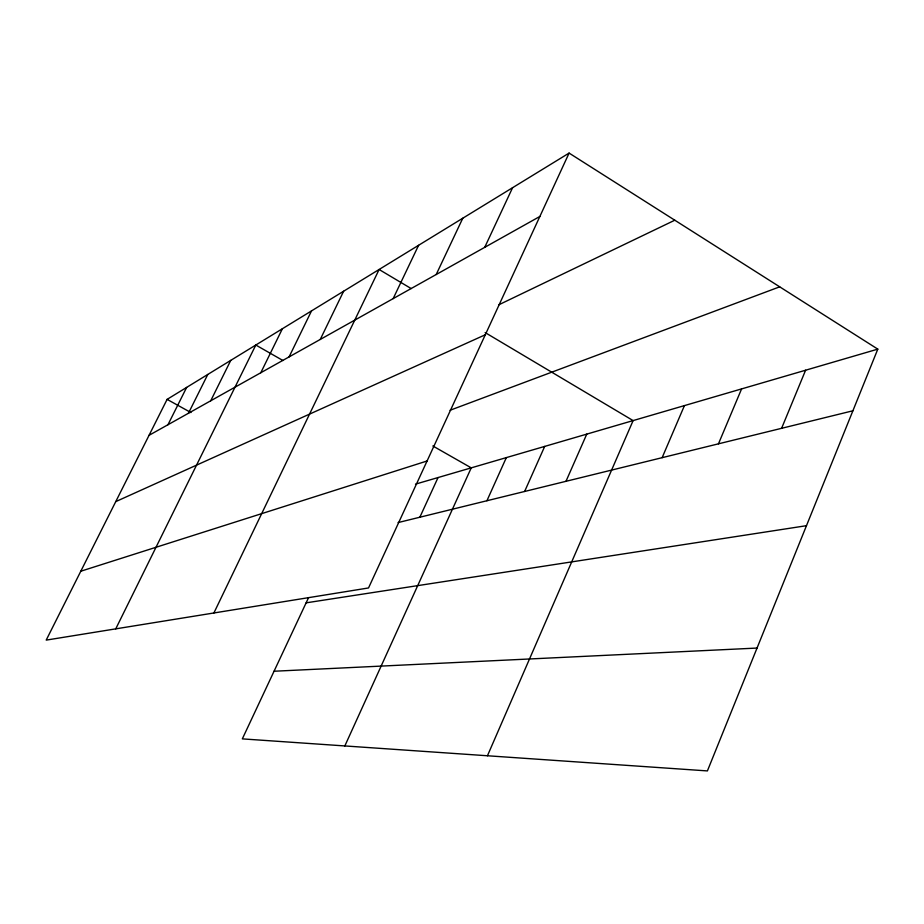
<?xml version="1.0" encoding="UTF-8"?>
<svg xmlns="http://www.w3.org/2000/svg" width="924" height="924" viewBox="0 0 924 924"><rect width="100%" height="100%" fill="white"/><g stroke="black" fill="none" stroke-linecap="round" stroke-linejoin="round"><path stroke-width="1.39" d="M569.092 153.084L368.526 587.953L46.2 640.113L167.105 399.376L569.092 153.084L877.8 349.133L707.403 770.916L242.331 738.877L308.57 597.632M781.6 428.309L805.601 370.224M718.456 443.832L741.579 388.912M662.138 457.669L684.441 405.601M487.445 755.763L633.113 420.593L485.146 332.571M565.985 481.3L586.763 434.13M524.624 491.476L544.698 446.408M486.925 500.739L506.34 457.611M344.837 745.945L471.24 467.856L432.836 445.969M419.854 517.221L438.045 477.558M484.719 247.343L512.577 187.711M436.197 274.52L462.785 218.226M393.162 298.614L418.595 245.299M213.894 612.982L379.106 269.496L411.168 288.565M320.247 339.454L343.613 291.245M289.085 356.907L311.527 310.891M260.799 372.742L282.386 328.748M115.754 628.851L255.809 345.033L282.963 360.522M210.718 400.797L230.757 360.383M188.45 413.259L207.785 374.463M167.96 424.74L186.636 387.422M149.053 435.32L539.87 216.459M498.798 304.793L674.797 220.212M115.766 501.617L485.308 334.754M450.08 410.256L779.683 286.833M80.792 571.228L427.096 460.984M415.488 484.141L877.8 349.133M398.071 522.58L852.898 410.787M306.121 602.841L806.479 525.687M274.047 671.24L757.033 648.059M167.105 399.376L190.933 412.554"/></g></svg>
